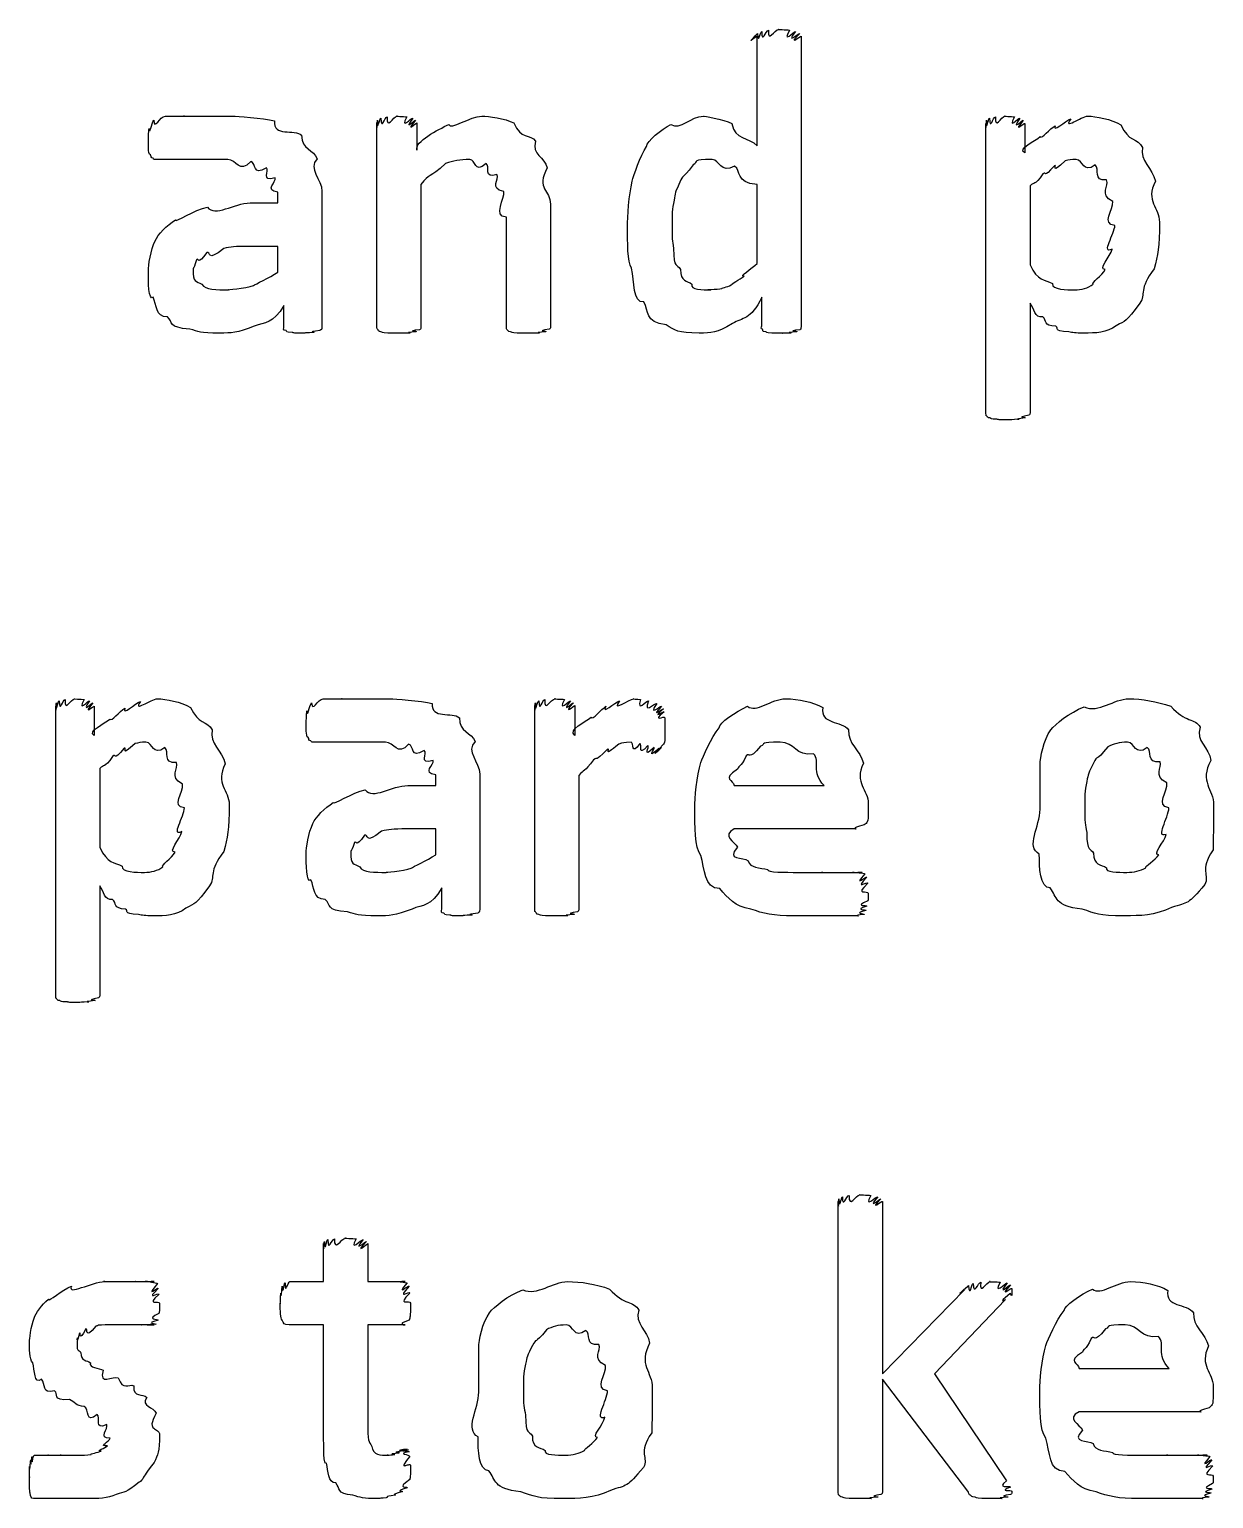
# Model space of a CAD drawing. Header units: millimetres. Extents: x 0 to 216, y 0 to 279.
# Drawn here: x 96.55 to 106.18, y 142.91 to 154.86 of the extents above; entities that cross this region are included whole.
import ezdxf

# ---------------------------------------------------------------- set-up
doc = ezdxf.new("R2010")
doc.units = ezdxf.units.MM
doc.layers.get('0').update_dxf_attribs({"linetype": 'CONTINUOUS'})

msp = doc.modelspace()

# ---------------------------------------------------------------- linework, layer by layer
at = {"color": 0}
for p, q in [((102.47, 153.909), (102.47, 154.802)), ((102.828, 154.802), (102.828, 152.443)), ((99.38, 152.443), (99.38, 154.097)), ((99.7052, 154.097), (99.7052, 153.876)), ((104.331, 151.743), (104.331, 154.091)), ((104.646, 154.091), (104.646, 153.854)), ((98.5753, 153.446), (98.5753, 153.534)), ((98.9334, 153.539), (98.9334, 152.443)), ((99.7384, 153.595), (99.7384, 152.443)), ((102.47, 152.955), (102.47, 153.595)), ((104.69, 153.584), (104.69, 152.944)), ((98.3492, 153.446), (98.5753, 153.446)), ((100.791, 153.435), (100.791, 152.443)), ((100.433, 152.443), (100.433, 153.33)), ((105.379, 153.264), (105.379, 153.264)), ((105.742, 153.291), (105.742, 153.291)), ((98.5753, 153.093), (98.3382, 153.093)), ((98.5753, 152.884), (98.5753, 153.093)), ((102.508, 152.448), (102.508, 152.68)), ((98.6247, 152.443), (98.6247, 152.613)), ((104.69, 152.63), (104.69, 151.743)), ((96.7687, 147.006), (96.7687, 149.354)), ((97.0827, 149.354), (97.0827, 149.117)), ((100.663, 147.706), (100.663, 149.36)), ((100.988, 149.36), (100.988, 149.117)), ((101.721, 149.178), (101.721, 149.178)), ((97.1268, 148.848), (97.1268, 148.208)), ((99.6322, 148.71), (99.8583, 148.71)), ((99.8583, 148.71), (99.8583, 148.798)), ((100.216, 148.803), (100.216, 147.706)), ((101.021, 148.792), (101.021, 147.706)), ((102.284, 148.71), (103.017, 148.71)), ((97.8158, 148.528), (97.8158, 148.528)), ((98.1798, 148.555), (98.1798, 148.555)), ((103.375, 148.561), (103.375, 148.5)), ((105.818, 148.528), (105.818, 148.528)), ((106.182, 148.55), (106.182, 148.55)), ((99.8583, 148.357), (99.6213, 148.357)), ((99.8583, 148.147), (99.8583, 148.357)), ((103.27, 148.357), (102.284, 148.357)), ((97.1268, 147.894), (97.1268, 147.006)), ((99.9077, 147.706), (99.9077, 147.877)), ((103.131, 142.969), (103.131, 145.328)), ((103.489, 145.328), (103.489, 143.928)), ((98.9471, 144.677), (98.9471, 144.986)), ((99.3055, 144.986), (99.3055, 144.677)), ((98.6716, 144.677), (98.9471, 144.677)), ((99.3055, 144.677), (99.6086, 144.677)), ((103.489, 143.928), (104.156, 144.611)), ((104.487, 144.529), (103.914, 143.928)), ((98.9471, 144.325), (98.6663, 144.325)), ((98.9471, 143.432), (98.9471, 144.325)), ((99.6086, 144.325), (99.3055, 144.325)), ((99.3055, 144.325), (99.3055, 143.553)), ((103.914, 143.928), (104.498, 143.057)), ((105.088, 143.972), (105.821, 143.972)), ((101.619, 143.812), (101.619, 143.812)), ((104.184, 142.974), (103.489, 143.884)), ((103.489, 143.884), (103.489, 142.969)), ((106.179, 143.823), (106.179, 143.763)), ((101.255, 143.79), (101.255, 143.79)), ((106.075, 143.619), (105.088, 143.619)), ((97.6133, 143.432), (97.6133, 143.432)), ((99.6527, 143.184), (99.6527, 143.184)), ((104.542, 142.974), (104.542, 142.974))]:
    msp.add_line(p, q, dxfattribs=at)
for points in [[(102.47, 154.802), (102.354, 154.71), (102.471, 154.816), (102.475, 154.824)], [(102.475, 154.824), (102.482, 154.725), (102.493, 154.836), (102.508, 154.841)], [(102.508, 154.841), (102.511, 154.732), (102.541, 154.848), (102.563, 154.851)], [(102.563, 154.851), (102.555, 154.739), (102.613, 154.857), (102.646, 154.857)], [(102.646, 154.857), (102.625, 154.857), (102.712, 154.854), (102.734, 154.851)], [(102.734, 154.851), (102.669, 154.732), (102.773, 154.843), (102.784, 154.841)], [(102.784, 154.841), (102.695, 154.725), (102.809, 154.831), (102.817, 154.824)], [(102.817, 154.824), (102.709, 154.71), (102.828, 154.809), (102.828, 154.802)], [(97.5279, 154.052), (97.5335, 153.989), (97.5473, 154.097), (97.5663, 154.118)], [(97.5663, 154.118), (97.5692, 154.033), (97.6161, 154.152), (97.6602, 154.152)], [(97.6602, 154.152), (97.6574, 154.152), (97.7554, 154.152), (97.8147, 154.152)], [(97.8147, 154.152), (97.7759, 154.152), (97.9357, 154.152), (98.002, 154.152)], [(98.002, 154.152), (98.0295, 154.152), (98.141, 154.152), (98.2116, 154.152)], [(98.2116, 154.152), (98.2306, 154.152), (98.4553, 154.138), (98.5478, 154.113)], [(98.5478, 154.113), (98.5326, 153.982), (98.7129, 154.048), (98.7683, 153.997)], [(99.38, 154.097), (99.38, 154.004), (99.3814, 154.11), (99.3856, 154.118)], [(99.3856, 154.118), (99.387, 154.019), (99.398, 154.131), (99.4131, 154.135)], [(99.4131, 154.135), (99.4159, 154.03), (99.4435, 154.146), (99.4625, 154.146)], [(99.4625, 154.146), (99.4572, 154.033), (99.5123, 154.152), (99.5454, 154.152)], [(99.5454, 154.152), (99.5193, 154.152), (99.6005, 154.149), (99.6227, 154.146)], [(99.6227, 154.146), (99.5634, 154.03), (99.6611, 154.142), (99.6721, 154.135)], [(99.6721, 154.135), (99.5853, 154.019), (99.6901, 154.125), (99.6943, 154.118)], [(99.6943, 154.118), (99.5962, 154.004), (99.7052, 154.103), (99.7052, 154.097)], [(99.7052, 153.876), (99.6844, 153.945), (99.8788, 154.041), (99.9642, 154.085)], [(99.9642, 154.085), (99.9755, 154.033), (100.142, 154.152), (100.234, 154.152)], [(100.234, 154.152), (100.287, 154.152), (100.423, 154.132), (100.493, 154.097)], [(100.493, 154.097), (100.549, 153.96), (100.626, 154.01), (100.67, 153.948)], [(101.571, 153.904), (101.574, 153.949), (101.692, 154.044), (101.769, 154.085)], [(101.769, 154.085), (101.847, 154.033), (101.935, 154.152), (102.034, 154.152)], [(102.034, 154.152), (102.03, 154.152), (102.195, 154.131), (102.266, 154.091)], [(102.266, 154.091), (102.288, 153.953), (102.403, 153.989), (102.47, 153.909)], [(104.331, 154.091), (104.331, 154.008), (104.333, 154.114), (104.337, 154.118)], [(104.337, 154.118), (104.338, 154.019), (104.348, 154.131), (104.359, 154.135)], [(104.359, 154.135), (104.364, 154.03), (104.389, 154.146), (104.408, 154.146)], [(104.408, 154.146), (104.404, 154.033), (104.455, 154.152), (104.486, 154.152)], [(104.486, 154.152), (104.466, 154.152), (104.544, 154.149), (104.563, 154.146)], [(104.563, 154.146), (104.503, 154.03), (104.596, 154.142), (104.607, 154.135)], [(104.607, 154.135), (104.53, 154.019), (104.63, 154.125), (104.635, 154.118)], [(104.635, 154.118), (104.541, 154.004), (104.646, 154.102), (104.646, 154.091)], [(104.894, 154.074), (104.867, 154.008), (104.979, 154.118), (105.02, 154.129)], [(105.02, 154.129), (104.951, 154.033), (105.11, 154.152), (105.158, 154.152)], [(105.158, 154.152), (105.224, 154.152), (105.354, 154.127), (105.428, 154.08)], [(105.428, 154.08), (105.489, 153.942), (105.561, 153.975), (105.605, 153.898)], [(97.5222, 153.953), (97.5222, 153.945), (97.5237, 154.03), (97.5279, 154.052)], [(98.7683, 153.997), (98.764, 153.878), (98.8688, 153.881), (98.8949, 153.804)], [(104.646, 153.854), (104.585, 153.887), (104.731, 153.949), (104.772, 153.986)], [(104.772, 153.986), (104.783, 153.96), (104.852, 154.052), (104.894, 154.074)], [(97.5222, 153.887), (97.5222, 153.878), (97.5222, 153.931), (97.5222, 153.953)], [(97.5388, 153.837), (97.5251, 153.839), (97.5251, 153.868), (97.5222, 153.887)], [(100.67, 153.948), (100.637, 153.839), (100.744, 153.817), (100.764, 153.732)], [(101.455, 153.622), (101.468, 153.673), (101.519, 153.826), (101.571, 153.904)], [(105.605, 153.898), (105.58, 153.788), (105.687, 153.729), (105.709, 153.622)], [(97.561, 153.81), (97.5402, 153.813), (97.5459, 153.826), (97.5388, 153.837)], [(97.5886, 153.799), (97.5554, 153.799), (97.5678, 153.802), (97.561, 153.81)], [(97.6602, 153.799), (97.5801, 153.799), (97.6023, 153.799), (97.5886, 153.799)], [(97.7815, 153.799), (97.6464, 153.799), (97.6933, 153.799), (97.6602, 153.799)], [(97.947, 153.799), (97.8599, 153.799), (97.8284, 153.799), (97.7815, 153.799)], [(98.1675, 153.799), (97.9883, 153.799), (98.013, 153.799), (97.947, 153.799)], [(98.3548, 153.782), (98.261, 153.68), (98.2405, 153.799), (98.1675, 153.799)], [(98.4814, 153.732), (98.3629, 153.658), (98.4056, 153.771), (98.3548, 153.782)], [(98.5531, 153.65), (98.4292, 153.614), (98.5146, 153.711), (98.4814, 153.732)], [(98.8949, 153.804), (98.8148, 153.724), (98.9334, 153.639), (98.9334, 153.539)], [(99.9367, 153.766), (99.8058, 153.64), (99.8072, 153.69), (99.7384, 153.595)], [(100.135, 153.799), (100.052, 153.799), (100.003, 153.788), (99.9367, 153.766)], [(100.268, 153.766), (100.169, 153.68), (100.186, 153.799), (100.135, 153.799)], [(100.356, 153.677), (100.243, 153.64), (100.303, 153.746), (100.268, 153.766)], [(100.764, 153.732), (100.673, 153.556), (100.791, 153.552), (100.791, 153.435)], [(101.951, 153.755), (101.849, 153.622), (101.877, 153.684), (101.852, 153.633)], [(102.106, 153.799), (101.935, 153.799), (101.995, 153.784), (101.951, 153.755)], [(102.288, 153.744), (102.173, 153.68), (102.168, 153.799), (102.106, 153.799)], [(102.47, 153.595), (102.29, 153.611), (102.345, 153.711), (102.288, 153.744)], [(104.888, 153.749), (104.79, 153.633), (104.827, 153.712), (104.794, 153.683)], [(104.976, 153.788), (104.849, 153.666), (104.917, 153.767), (104.888, 153.749)], [(105.064, 153.799), (105.026, 153.799), (105.005, 153.795), (104.976, 153.788)], [(105.219, 153.755), (105.117, 153.68), (105.126, 153.799), (105.064, 153.799)], [(105.312, 153.633), (105.198, 153.622), (105.259, 153.724), (105.219, 153.755)], [(98.5753, 153.534), (98.4596, 153.548), (98.5668, 153.617), (98.5531, 153.65)], [(100.411, 153.539), (100.291, 153.563), (100.38, 153.64), (100.356, 153.677)], [(101.417, 153.247), (101.417, 153.336), (101.429, 153.512), (101.455, 153.622)], [(101.852, 153.633), (101.799, 153.523), (101.808, 153.53), (101.797, 153.468)], [(104.794, 153.683), (104.724, 153.578), (104.725, 153.624), (104.69, 153.584)], [(105.362, 153.457), (105.246, 153.519), (105.337, 153.581), (105.312, 153.633)], [(105.709, 153.622), (105.624, 153.46), (105.742, 153.409), (105.742, 153.291)], [(100.433, 153.33), (100.317, 153.338), (100.425, 153.487), (100.411, 153.539)], [(97.7427, 153.308), (97.7388, 153.283), (97.8987, 153.391), (98.002, 153.413)], [(98.002, 153.413), (98.0627, 153.327), (98.2197, 153.446), (98.3492, 153.446)], [(101.797, 153.468), (101.776, 153.398), (101.781, 153.343), (101.781, 153.281)], [(105.379, 153.264), (105.264, 153.272), (105.373, 153.393), (105.362, 153.457)], [(97.5776, 153.137), (97.5995, 153.192), (97.6725, 153.264), (97.7427, 153.308)], [(101.45, 152.917), (101.417, 152.964), (101.417, 153.133), (101.417, 153.247)], [(101.781, 153.281), (101.776, 153.148), (101.783, 153.143), (101.792, 153.077)], [(105.356, 153.071), (105.264, 153.023), (105.379, 153.198), (105.379, 153.264)], [(105.742, 153.291), (105.742, 153.085), (105.727, 153.024), (105.698, 152.911)], [(97.5222, 152.895), (97.5222, 152.935), (97.5402, 153.067), (97.5776, 153.137)], [(97.9964, 153.043), (97.9191, 152.928), (97.9318, 153.008), (97.9138, 152.983)], [(98.1343, 153.077), (97.9921, 152.957), (98.0324, 153.057), (97.9964, 153.043)], [(98.3382, 153.093), (98.2239, 153.093), (98.1922, 153.088), (98.1343, 153.077)], [(101.792, 153.077), (101.794, 152.902), (101.82, 152.957), (101.847, 152.906)], [(105.301, 152.906), (105.238, 152.902), (105.345, 153.012), (105.356, 153.071)], [(97.561, 152.68), (97.5222, 152.644), (97.5222, 152.813), (97.5222, 152.895)], [(97.9138, 152.983), (97.8821, 152.879), (97.8863, 152.935), (97.8863, 152.906)], [(97.8863, 152.906), (97.8821, 152.798), (97.9096, 152.813), (97.9579, 152.785)], [(98.3767, 152.774), (98.389, 152.787), (98.5051, 152.835), (98.5753, 152.884)], [(101.549, 152.641), (101.461, 152.633), (101.472, 152.809), (101.45, 152.917)], [(101.847, 152.906), (101.847, 152.803), (101.903, 152.818), (101.94, 152.785)], [(102.365, 152.851), (102.316, 152.842), (102.432, 152.914), (102.47, 152.955)], [(104.69, 152.944), (104.75, 152.809), (104.812, 152.826), (104.871, 152.79)], [(105.202, 152.785), (105.187, 152.798), (105.275, 152.853), (105.301, 152.906)], [(105.698, 152.911), (105.569, 152.743), (105.634, 152.707), (105.583, 152.63)], [(97.9579, 152.785), (97.9812, 152.74), (98.0803, 152.74), (98.1728, 152.74)], [(98.1728, 152.74), (98.1467, 152.74), (98.3135, 152.751), (98.3767, 152.774)], [(101.94, 152.785), (101.924, 152.74), (102.031, 152.74), (102.095, 152.74)], [(102.183, 152.751), (102.191, 152.754), (102.241, 152.769), (102.271, 152.785)], [(102.271, 152.785), (102.251, 152.787), (102.332, 152.824), (102.365, 152.851)], [(104.871, 152.79), (104.867, 152.74), (104.99, 152.74), (105.053, 152.74)], [(105.053, 152.74), (105.106, 152.74), (105.161, 152.754), (105.202, 152.785)], [(97.6768, 152.52), (97.5776, 152.52), (97.59, 152.616), (97.561, 152.68)], [(102.095, 152.74), (102.015, 152.74), (102.152, 152.743), (102.183, 152.751)], [(102.508, 152.68), (102.42, 152.49), (102.351, 152.516), (102.271, 152.465)], [(98.6247, 152.613), (98.5365, 152.461), (98.4705, 152.479), (98.3823, 152.443)], [(101.731, 152.454), (101.552, 152.479), (101.596, 152.564), (101.549, 152.641)], [(104.794, 152.52), (104.724, 152.509), (104.725, 152.589), (104.69, 152.63)], [(105.583, 152.63), (105.467, 152.472), (105.467, 152.492), (105.39, 152.448)], [(97.8588, 152.421), (97.6768, 152.432), (97.7276, 152.476), (97.6768, 152.52)], [(98.1012, 152.388), (97.9371, 152.388), (97.9318, 152.399), (97.8588, 152.421)], [(98.3823, 152.443), (98.2416, 152.388), (98.2003, 152.388), (98.1012, 152.388)], [(98.6413, 152.41), (98.6095, 152.41), (98.6247, 152.428), (98.6247, 152.443)], [(98.691, 152.393), (98.6317, 152.394), (98.6525, 152.401), (98.6413, 152.41)], [(98.9171, 152.41), (98.7929, 152.394), (98.8893, 152.396), (98.8674, 152.393)], [(98.9334, 152.443), (98.9334, 152.41), (98.9281, 152.417), (98.9171, 152.41)], [(99.3856, 152.421), (99.38, 152.417), (99.38, 152.435), (99.38, 152.443)], [(99.4131, 152.399), (99.3909, 152.401), (99.3923, 152.412), (99.3856, 152.421)], [(99.7271, 152.415), (99.6075, 152.401), (99.7133, 152.406), (99.6996, 152.399)], [(99.7384, 152.443), (99.7356, 152.412), (99.7342, 152.422), (99.7271, 152.415)], [(100.438, 152.415), (100.434, 152.412), (100.433, 152.432), (100.433, 152.443)], [(100.466, 152.399), (100.445, 152.401), (100.445, 152.411), (100.438, 152.415)], [(100.78, 152.421), (100.662, 152.401), (100.766, 152.406), (100.753, 152.399)], [(100.791, 152.443), (100.791, 152.417), (100.787, 152.428), (100.78, 152.421)], [(102.001, 152.388), (101.82, 152.388), (101.808, 152.41), (101.731, 152.454)], [(102.271, 152.465), (102.14, 152.388), (102.1, 152.388), (102.001, 152.388)], [(102.514, 152.421), (102.497, 152.417), (102.508, 152.437), (102.508, 152.448)], [(102.541, 152.399), (102.508, 152.401), (102.52, 152.412), (102.514, 152.421)], [(102.817, 152.415), (102.698, 152.401), (102.806, 152.406), (102.795, 152.399)], [(102.828, 152.443), (102.828, 152.412), (102.824, 152.422), (102.817, 152.415)], [(104.899, 152.443), (104.794, 152.446), (104.83, 152.49), (104.794, 152.52)], [(105.004, 152.399), (104.863, 152.406), (104.935, 152.423), (104.899, 152.443)], [(105.39, 152.448), (105.312, 152.388), (105.224, 152.388), (105.125, 152.388)], [(98.7792, 152.388), (98.6758, 152.388), (98.7129, 152.389), (98.691, 152.393)], [(98.8674, 152.393), (98.7531, 152.388), (98.8191, 152.388), (98.7792, 152.388)], [(99.4682, 152.388), (99.4159, 152.39), (99.4269, 152.394), (99.4131, 152.399)], [(99.5564, 152.388), (99.4639, 152.388), (99.4929, 152.388), (99.4682, 152.388)], [(99.6446, 152.388), (99.5345, 152.388), (99.5923, 152.388), (99.5564, 152.388)], [(99.6996, 152.399), (99.5811, 152.39), (99.6693, 152.39), (99.6446, 152.388)], [(100.521, 152.388), (100.471, 152.39), (100.48, 152.394), (100.466, 152.399)], [(100.615, 152.388), (100.518, 152.388), (100.546, 152.388), (100.521, 152.388)], [(100.697, 152.388), (100.589, 152.388), (100.648, 152.388), (100.615, 152.388)], [(100.753, 152.399), (100.637, 152.39), (100.722, 152.39), (100.697, 152.388)], [(102.591, 152.388), (102.533, 152.39), (102.555, 152.394), (102.541, 152.399)], [(102.674, 152.388), (102.574, 152.388), (102.613, 152.388), (102.591, 152.388)], [(102.745, 152.388), (102.632, 152.388), (102.698, 152.388), (102.674, 152.388)], [(102.795, 152.399), (102.676, 152.39), (102.767, 152.39), (102.745, 152.388)], [(105.125, 152.388), (105.051, 152.388), (105.04, 152.39), (105.004, 152.399)], [(104.337, 151.715), (104.331, 151.712), (104.331, 151.731), (104.331, 151.743)], [(104.364, 151.699), (104.342, 151.697), (104.344, 151.708), (104.337, 151.715)], [(104.419, 151.687), (104.367, 151.686), (104.378, 151.692), (104.364, 151.699)], [(104.651, 151.699), (104.533, 151.686), (104.621, 151.687), (104.596, 151.687)], [(104.679, 151.721), (104.559, 151.697), (104.665, 151.703), (104.651, 151.699)], [(104.69, 151.743), (104.687, 151.715), (104.685, 151.729), (104.679, 151.721)], [(104.508, 151.682), (104.415, 151.682), (104.444, 151.685), (104.419, 151.687)], [(104.596, 151.687), (104.486, 151.682), (104.544, 151.682), (104.508, 151.682)], [(96.7687, 149.354), (96.7687, 149.272), (96.7701, 149.378), (96.774, 149.382)], [(96.774, 149.382), (96.7754, 149.283), (96.7853, 149.394), (96.7962, 149.399)], [(96.7962, 149.399), (96.8015, 149.294), (96.8266, 149.41), (96.8456, 149.41)], [(96.8456, 149.41), (96.8417, 149.297), (96.8925, 149.415), (96.9229, 149.415)], [(96.9229, 149.415), (96.9038, 149.415), (96.9807, 149.412), (97.0001, 149.41)], [(97.0001, 149.41), (96.9409, 149.294), (97.0333, 149.406), (97.0442, 149.399)], [(97.0442, 149.399), (96.967, 149.283), (97.0675, 149.389), (97.0717, 149.382)], [(97.0717, 149.382), (96.9779, 149.268), (97.0827, 149.365), (97.0827, 149.354)], [(97.2097, 149.25), (97.2206, 149.224), (97.2894, 149.316), (97.3307, 149.338)], [(97.3307, 149.338), (97.3046, 149.272), (97.4164, 149.382), (97.4577, 149.393)], [(97.4577, 149.393), (97.3889, 149.297), (97.5473, 149.415), (97.5953, 149.415)], [(97.5953, 149.415), (97.6616, 149.415), (97.7911, 149.39), (97.8655, 149.344)], [(97.8655, 149.344), (97.9262, 149.206), (97.9978, 149.239), (98.0419, 149.162)], [(98.8053, 149.217), (98.8053, 149.208), (98.8067, 149.294), (98.8109, 149.316)], [(98.8109, 149.316), (98.8162, 149.253), (98.83, 149.36), (98.8494, 149.382)], [(98.8494, 149.382), (98.8522, 149.297), (98.8991, 149.415), (98.9432, 149.415)], [(98.9432, 149.415), (98.9404, 149.415), (99.0381, 149.415), (99.0974, 149.415)], [(99.0974, 149.415), (99.0589, 149.415), (99.2188, 149.415), (99.2851, 149.415)], [(99.2851, 149.415), (99.3126, 149.415), (99.4241, 149.415), (99.4943, 149.415)], [(99.4943, 149.415), (99.5137, 149.415), (99.7384, 149.401), (99.8305, 149.377)], [(99.8305, 149.377), (99.8153, 149.246), (99.9959, 149.312), (100.051, 149.261)], [(100.663, 149.36), (100.663, 149.268), (100.664, 149.374), (100.668, 149.382)], [(100.668, 149.382), (100.67, 149.283), (100.681, 149.394), (100.696, 149.399)], [(100.696, 149.399), (100.699, 149.294), (100.726, 149.41), (100.746, 149.41)], [(100.746, 149.41), (100.74, 149.297), (100.795, 149.415), (100.828, 149.415)], [(100.828, 149.415), (100.802, 149.415), (100.884, 149.412), (100.905, 149.41)], [(100.905, 149.41), (100.846, 149.294), (100.944, 149.406), (100.955, 149.399)], [(100.955, 149.399), (100.868, 149.283), (100.973, 149.389), (100.977, 149.382)], [(100.977, 149.382), (100.879, 149.268), (100.988, 149.367), (100.988, 149.36)], [(101.121, 149.266), (101.129, 149.235), (101.205, 149.333), (101.242, 149.354)], [(101.242, 149.354), (101.203, 149.279), (101.315, 149.39), (101.352, 149.399)], [(101.352, 149.399), (101.28, 149.297), (101.431, 149.415), (101.468, 149.415)], [(101.468, 149.415), (101.448, 149.415), (101.501, 149.412), (101.523, 149.41)], [(101.523, 149.41), (101.492, 149.294), (101.567, 149.406), (101.589, 149.399)], [(101.589, 149.399), (101.541, 149.279), (101.636, 149.383), (101.655, 149.377)], [(101.655, 149.377), (101.578, 149.263), (101.685, 149.362), (101.694, 149.354)], [(101.694, 149.354), (101.592, 149.25), (101.706, 149.339), (101.71, 149.333)], [(101.71, 149.333), (101.6, 149.239), (101.716, 149.321), (101.716, 149.31)], [(101.716, 149.31), (101.603, 149.217), (101.721, 149.283), (101.721, 149.261)], [(102.162, 149.178), (102.158, 149.217), (102.301, 149.313), (102.394, 149.354)], [(102.394, 149.354), (102.46, 149.297), (102.588, 149.415), (102.702, 149.415)], [(102.702, 149.415), (102.809, 149.415), (102.92, 149.39), (103.005, 149.344)], [(103.005, 149.344), (102.978, 149.206), (103.16, 149.239), (103.215, 149.162)], [(104.859, 149.162), (104.892, 149.208), (105.011, 149.305), (105.129, 149.349)], [(105.129, 149.349), (105.248, 149.297), (105.372, 149.415), (105.493, 149.415)], [(105.493, 149.415), (105.6, 149.415), (105.72, 149.394), (105.835, 149.354)], [(105.835, 149.354), (105.95, 149.219), (106.031, 149.261), (106.072, 149.184)], [(97.0827, 149.117), (97.022, 149.151), (97.1684, 149.213), (97.2097, 149.25)], [(98.8053, 149.151), (98.8053, 149.142), (98.8053, 149.195), (98.8053, 149.217)], [(100.051, 149.261), (100.047, 149.142), (100.152, 149.145), (100.178, 149.068)], [(100.988, 149.117), (100.928, 149.162), (101.079, 149.229), (101.121, 149.266)], [(101.721, 149.261), (101.721, 149.175), (101.721, 149.214), (101.721, 149.178)], [(106.072, 149.184), (106.034, 149.069), (106.145, 149.02), (106.16, 148.913)], [(97.5018, 149.062), (97.463, 149.062), (97.4425, 149.058), (97.4136, 149.051)], [(97.6559, 149.018), (97.554, 148.944), (97.5639, 149.062), (97.5018, 149.062)], [(98.0419, 149.162), (98.0172, 149.051), (98.1244, 148.992), (98.1467, 148.886)], [(98.8219, 149.101), (98.8081, 149.102), (98.8081, 149.131), (98.8053, 149.151)], [(98.8441, 149.073), (98.8233, 149.076), (98.8289, 149.09), (98.8219, 149.101)], [(98.8716, 149.062), (98.8385, 149.062), (98.8508, 149.065), (98.8441, 149.073)], [(98.9432, 149.062), (98.8632, 149.062), (98.8854, 149.062), (98.8716, 149.062)], [(99.0646, 149.062), (98.9295, 149.062), (98.9764, 149.062), (98.9432, 149.062)], [(99.2297, 149.062), (99.1429, 149.062), (99.1112, 149.062), (99.0646, 149.062)], [(99.4502, 149.062), (99.271, 149.062), (99.296, 149.062), (99.2297, 149.062)], [(99.6378, 149.046), (99.544, 148.944), (99.5232, 149.062), (99.4502, 149.062)], [(100.178, 149.068), (100.098, 148.988), (100.216, 148.903), (100.216, 148.803)], [(101.446, 149.062), (101.387, 149.062), (101.38, 149.057), (101.346, 149.046)], [(101.517, 149.051), (101.446, 148.944), (101.471, 149.062), (101.446, 149.062)], [(101.721, 149.096), (101.721, 149.062), (101.717, 149.057), (101.71, 149.046)], [(101.721, 149.178), (101.721, 149.106), (101.721, 149.117), (101.721, 149.096)], [(102.013, 148.897), (102.033, 148.944), (102.099, 149.101), (102.162, 149.178)], [(102.658, 149.062), (102.485, 149.062), (102.545, 149.051), (102.499, 149.029)], [(102.929, 148.969), (102.783, 148.944), (102.78, 149.062), (102.658, 149.062)], [(103.215, 149.162), (103.205, 149.051), (103.31, 148.994), (103.336, 148.892)], [(104.771, 148.88), (104.771, 148.933), (104.8, 149.085), (104.859, 149.162)], [(105.482, 149.062), (105.417, 149.062), (105.366, 149.049), (105.322, 149.024)], [(105.642, 149.018), (105.543, 148.944), (105.544, 149.062), (105.482, 149.062)], [(97.2316, 148.947), (97.1614, 148.842), (97.1628, 148.887), (97.1268, 148.848)], [(97.3254, 149.013), (97.2273, 148.897), (97.2647, 148.976), (97.2316, 148.947)], [(97.4136, 149.051), (97.2866, 148.93), (97.3543, 149.031), (97.3254, 149.013)], [(97.7498, 148.897), (97.6355, 148.886), (97.6962, 148.988), (97.6559, 149.018)], [(99.7645, 148.996), (99.646, 148.922), (99.6887, 149.035), (99.6378, 149.046)], [(99.8361, 148.913), (99.7119, 148.878), (99.7977, 148.974), (99.7645, 148.996)], [(101.253, 149.002), (101.14, 148.886), (101.182, 148.955), (101.142, 148.919)], [(101.346, 149.046), (101.206, 148.926), (101.286, 149.024), (101.253, 149.002)], [(101.583, 149.035), (101.492, 148.933), (101.542, 149.047), (101.517, 149.051)], [(101.633, 149.018), (101.53, 148.922), (101.601, 149.031), (101.583, 149.035)], [(101.672, 149.013), (101.559, 148.911), (101.647, 149.014), (101.633, 149.018)], [(101.694, 149.018), (101.581, 148.911), (101.683, 149.013), (101.672, 149.013)], [(101.71, 149.046), (101.592, 148.922), (101.701, 149.025), (101.694, 149.018)], [(102.383, 148.952), (102.33, 148.842), (102.329, 148.886), (102.311, 148.842)], [(102.499, 149.029), (102.394, 148.904), (102.416, 148.985), (102.383, 148.952)], [(103.017, 148.71), (102.904, 148.82), (102.99, 148.905), (102.929, 148.969)], [(105.322, 149.024), (105.215, 148.893), (105.246, 148.96), (105.217, 148.913)], [(105.747, 148.903), (105.631, 148.889), (105.686, 148.992), (105.642, 149.018)], [(97.7995, 148.721), (97.6835, 148.783), (97.7745, 148.845), (97.7498, 148.897)], [(98.1467, 148.886), (98.0613, 148.723), (98.1798, 148.673), (98.1798, 148.555)], [(99.8583, 148.798), (99.7423, 148.812), (99.8499, 148.88), (99.8361, 148.913)], [(101.142, 148.919), (101.063, 148.816), (101.065, 148.843), (101.021, 148.792)], [(101.964, 148.528), (101.964, 148.606), (101.98, 148.787), (102.013, 148.897)], [(102.311, 148.842), (102.176, 148.757), (102.284, 148.757), (102.284, 148.71)], [(103.336, 148.892), (103.256, 148.728), (103.375, 148.678), (103.375, 148.561)], [(104.771, 148.517), (104.771, 148.595), (104.771, 148.77), (104.771, 148.88)], [(105.217, 148.913), (105.157, 148.798), (105.165, 148.809), (105.151, 148.743)], [(105.802, 148.732), (105.682, 148.79), (105.771, 148.854), (105.747, 148.903)], [(106.16, 148.913), (106.063, 148.739), (106.182, 148.685), (106.182, 148.55)], [(97.8158, 148.528), (97.7015, 148.536), (97.8105, 148.657), (97.7995, 148.721)], [(99.2851, 148.676), (99.3454, 148.591), (99.5027, 148.71), (99.6322, 148.71)], [(105.151, 148.743), (105.131, 148.668), (105.135, 148.612), (105.135, 148.539)], [(105.818, 148.528), (105.704, 148.544), (105.813, 148.668), (105.802, 148.732)], [(99.0258, 148.572), (99.0216, 148.547), (99.1817, 148.655), (99.2851, 148.676)], [(97.7939, 148.335), (97.7015, 148.287), (97.8158, 148.462), (97.8158, 148.528)], [(98.1798, 148.555), (98.1798, 148.349), (98.1646, 148.288), (98.1357, 148.175)], [(98.8603, 148.401), (98.8826, 148.456), (98.9556, 148.528), (99.0258, 148.572)], [(102.013, 148.142), (101.964, 148.205), (101.964, 148.38), (101.964, 148.528)], [(103.375, 148.5), (103.375, 148.401), (103.364, 148.412), (103.342, 148.39)], [(104.765, 148.153), (104.652, 148.209), (104.771, 148.38), (104.771, 148.517)], [(105.135, 148.539), (105.131, 148.404), (105.14, 148.395), (105.151, 148.329)], [(105.796, 148.313), (105.704, 148.276), (105.818, 148.451), (105.818, 148.528)], [(106.182, 148.55), (106.182, 148.353), (106.179, 148.296), (106.177, 148.186)], [(98.8053, 148.159), (98.8053, 148.198), (98.8233, 148.331), (98.8603, 148.401)], [(99.6213, 148.357), (99.5066, 148.357), (99.4752, 148.351), (99.4174, 148.34)], [(102.284, 148.357), (102.176, 148.302), (102.292, 148.252), (102.311, 148.208)], [(103.342, 148.39), (103.212, 148.357), (103.295, 148.357), (103.27, 148.357)], [(97.7388, 148.169), (97.6753, 148.165), (97.7829, 148.276), (97.7939, 148.335)], [(99.1969, 148.247), (99.1651, 148.143), (99.169, 148.198), (99.169, 148.169)], [(99.2794, 148.307), (99.2022, 148.191), (99.2145, 148.271), (99.1969, 148.247)], [(99.4174, 148.34), (99.2752, 148.22), (99.3151, 148.321), (99.2794, 148.307)], [(105.151, 148.329), (105.152, 148.159), (105.18, 148.209), (105.206, 148.159)], [(105.736, 148.147), (105.678, 148.147), (105.785, 148.249), (105.796, 148.313)], [(97.1268, 148.208), (97.1875, 148.073), (97.2495, 148.089), (97.3088, 148.054)], [(97.6394, 148.048), (97.6242, 148.062), (97.7124, 148.117), (97.7388, 148.169)], [(98.1357, 148.175), (98.0062, 148.007), (98.0708, 147.971), (98.02, 147.894)], [(98.8441, 147.943), (98.8053, 147.908), (98.8053, 148.077), (98.8053, 148.159)], [(99.169, 148.169), (99.1651, 148.062), (99.1926, 148.077), (99.241, 148.048)], [(99.6597, 148.037), (99.6721, 148.051), (99.7878, 148.099), (99.8583, 148.147)], [(102.168, 147.872), (102.033, 147.872), (102.049, 148.034), (102.013, 148.142)], [(102.311, 148.208), (102.213, 148.099), (102.358, 148.131), (102.399, 148.098)], [(104.854, 147.877), (104.767, 147.879), (104.765, 148.045), (104.765, 148.153)], [(105.206, 148.159), (105.204, 148.059), (105.267, 148.071), (105.311, 148.042)], [(105.631, 148.042), (105.622, 148.055), (105.709, 148.103), (105.736, 148.147)], [(106.177, 148.186), (106.061, 148.018), (106.154, 147.985), (106.11, 147.905)], [(97.3088, 148.054), (97.3046, 148.004), (97.4273, 148.004), (97.4908, 148.004)], [(97.4908, 148.004), (97.5431, 148.004), (97.5981, 148.018), (97.6394, 148.048)], [(99.241, 148.048), (99.2643, 148.004), (99.3634, 148.004), (99.4558, 148.004)], [(99.4558, 148.004), (99.4297, 148.004), (99.5962, 148.015), (99.6597, 148.037)], [(102.399, 148.098), (102.412, 148.037), (102.493, 148.044), (102.559, 148.026)], [(102.559, 148.026), (102.544, 148.004), (102.705, 148.004), (102.802, 148.004)], [(102.802, 148.004), (102.835, 148.004), (102.946, 148.004), (103.005, 148.004)], [(103.005, 148.004), (102.952, 148.004), (103.113, 148.004), (103.154, 148.004)], [(103.154, 148.004), (103.154, 148.004), (103.233, 148.004), (103.259, 148.004)], [(103.259, 148.004), (103.21, 148.004), (103.31, 148.004), (103.325, 148.004)], [(103.325, 148.004), (103.234, 148.004), (103.343, 148), (103.347, 147.993)], [(103.347, 147.993), (103.245, 147.875), (103.36, 147.979), (103.364, 147.966)], [(105.311, 148.042), (105.292, 148.004), (105.41, 148.004), (105.476, 148.004)], [(105.476, 148.004), (105.534, 148.004), (105.587, 148.016), (105.631, 148.042)], [(97.2316, 147.784), (97.1614, 147.773), (97.1628, 147.852), (97.1268, 147.894)], [(98.02, 147.894), (97.904, 147.735), (97.904, 147.756), (97.827, 147.712)], [(98.9598, 147.784), (98.8603, 147.784), (98.873, 147.88), (98.8441, 147.943)], [(99.9077, 147.877), (99.8195, 147.724), (99.7536, 147.742), (99.6654, 147.706)], [(102.421, 147.706), (102.286, 147.724), (102.237, 147.797), (102.168, 147.872)], [(103.364, 147.966), (103.254, 147.85), (103.37, 147.938), (103.37, 147.916)], [(103.37, 147.916), (103.256, 147.806), (103.375, 147.866), (103.375, 147.833)], [(105.113, 147.706), (104.884, 147.729), (104.912, 147.803), (104.854, 147.877)], [(106.11, 147.905), (105.973, 147.739), (105.975, 147.762), (105.84, 147.718)], [(97.3363, 147.706), (97.2316, 147.709), (97.2675, 147.753), (97.2316, 147.784)], [(99.1415, 147.684), (98.9598, 147.695), (99.0106, 147.739), (98.9598, 147.784)], [(103.37, 147.773), (103.254, 147.718), (103.367, 147.742), (103.364, 147.729)], [(103.375, 147.833), (103.375, 147.75), (103.372, 147.791), (103.37, 147.773)], [(97.4411, 147.662), (97.3007, 147.669), (97.3723, 147.687), (97.3363, 147.706)], [(97.5625, 147.651), (97.488, 147.651), (97.4771, 147.654), (97.4411, 147.662)], [(97.827, 147.712), (97.7498, 147.651), (97.6616, 147.651), (97.5625, 147.651)], [(99.3842, 147.651), (99.2202, 147.651), (99.2145, 147.662), (99.1415, 147.684)], [(99.6654, 147.706), (99.5246, 147.651), (99.4833, 147.651), (99.3842, 147.651)], [(99.9243, 147.673), (99.8926, 147.673), (99.9077, 147.691), (99.9077, 147.706)], [(99.974, 147.657), (99.9148, 147.658), (99.9352, 147.665), (99.9243, 147.673)], [(100.062, 147.651), (99.9589, 147.651), (99.9959, 147.653), (99.974, 147.657)], [(100.15, 147.657), (100.036, 147.651), (100.102, 147.651), (100.062, 147.651)], [(100.2, 147.673), (100.076, 147.658), (100.172, 147.66), (100.15, 147.657)], [(100.216, 147.706), (100.216, 147.673), (100.211, 147.68), (100.2, 147.673)], [(100.668, 147.684), (100.663, 147.68), (100.663, 147.698), (100.663, 147.706)], [(100.696, 147.662), (100.674, 147.665), (100.675, 147.676), (100.668, 147.684)], [(100.751, 147.651), (100.699, 147.654), (100.71, 147.658), (100.696, 147.662)], [(100.839, 147.651), (100.747, 147.651), (100.776, 147.651), (100.751, 147.651)], [(100.928, 147.651), (100.817, 147.651), (100.875, 147.651), (100.839, 147.651)], [(100.983, 147.662), (100.864, 147.654), (100.952, 147.654), (100.928, 147.651)], [(101.01, 147.684), (100.89, 147.665), (100.996, 147.669), (100.983, 147.662)], [(101.021, 147.706), (101.019, 147.68), (101.017, 147.691), (101.01, 147.684)], [(102.769, 147.651), (102.603, 147.651), (102.52, 147.669), (102.421, 147.706)], [(102.984, 147.651), (102.813, 147.651), (102.846, 147.651), (102.769, 147.651)], [(103.16, 147.651), (103.062, 147.651), (103.05, 147.651), (102.984, 147.651)], [(103.287, 147.651), (103.166, 147.651), (103.211, 147.651), (103.16, 147.651)], [(103.342, 147.662), (103.232, 147.651), (103.32, 147.651), (103.287, 147.651)], [(103.358, 147.695), (103.243, 147.669), (103.349, 147.673), (103.342, 147.662)], [(103.364, 147.729), (103.25, 147.691), (103.361, 147.706), (103.358, 147.695)], [(105.46, 147.651), (105.234, 147.651), (105.23, 147.669), (105.113, 147.706)], [(105.84, 147.718), (105.704, 147.651), (105.581, 147.651), (105.46, 147.651)], [(96.774, 146.979), (96.7687, 146.976), (96.7687, 146.995), (96.7687, 147.006)], [(96.8015, 146.962), (96.7796, 146.961), (96.7811, 146.972), (96.774, 146.979)], [(96.8569, 146.951), (96.8043, 146.95), (96.8156, 146.955), (96.8015, 146.962)], [(96.9451, 146.946), (96.8527, 146.946), (96.8816, 146.949), (96.8569, 146.951)], [(97.0333, 146.951), (96.9229, 146.946), (96.9807, 146.946), (96.9451, 146.946)], [(97.0883, 146.962), (96.9698, 146.95), (97.058, 146.951), (97.0333, 146.951)], [(97.1158, 146.984), (96.9959, 146.961), (97.1021, 146.967), (97.0883, 146.962)], [(97.1268, 147.006), (97.1243, 146.979), (97.1229, 146.993), (97.1158, 146.984)], [(103.136, 145.35), (103.142, 145.251), (103.153, 145.362), (103.164, 145.367)], [(103.164, 145.367), (103.167, 145.262), (103.197, 145.378), (103.219, 145.378)], [(103.219, 145.378), (103.215, 145.264), (103.274, 145.383), (103.307, 145.383)], [(103.307, 145.383), (103.285, 145.383), (103.373, 145.38), (103.396, 145.378)], [(103.396, 145.378), (103.332, 145.262), (103.44, 145.373), (103.451, 145.367)], [(103.451, 145.367), (103.358, 145.251), (103.474, 145.357), (103.478, 145.35)], [(103.131, 145.328), (103.131, 145.235), (103.132, 145.342), (103.136, 145.35)], [(103.478, 145.35), (103.37, 145.24), (103.489, 145.339), (103.489, 145.328)], [(98.9471, 144.986), (98.9471, 144.887), (98.9485, 144.994), (98.9528, 145.003)], [(98.9528, 145.003), (98.9584, 144.901), (98.9693, 145.015), (98.9803, 145.019)], [(98.9803, 145.019), (98.9831, 144.909), (99.0134, 145.025), (99.0353, 145.025)], [(99.0353, 145.025), (99.0314, 144.912), (99.0907, 145.03), (99.1235, 145.03)], [(99.1235, 145.03), (99.1016, 145.03), (99.1898, 145.028), (99.2117, 145.025)], [(99.2117, 145.025), (99.1485, 144.909), (99.2558, 145.022), (99.2671, 145.019)], [(99.2671, 145.019), (99.1747, 144.901), (99.2904, 145.01), (99.2946, 145.003)], [(99.2946, 145.003), (99.1856, 144.887), (99.3055, 144.989), (99.3055, 144.986)], [(96.8968, 144.639), (96.8597, 144.559), (97.0636, 144.677), (97.167, 144.677)], [(97.167, 144.677), (97.1243, 144.677), (97.2552, 144.677), (97.2993, 144.677)], [(97.2993, 144.677), (97.3296, 144.677), (97.3832, 144.677), (97.4203, 144.677)], [(97.4203, 144.677), (97.4037, 144.677), (97.488, 144.677), (97.5141, 144.677)], [(97.5141, 144.677), (97.4549, 144.677), (97.5582, 144.677), (97.5692, 144.677)], [(97.5692, 144.677), (97.481, 144.677), (97.5928, 144.672), (97.5967, 144.661)], [(97.5967, 144.661), (97.488, 144.537), (97.6023, 144.636), (97.6023, 144.622)], [(98.6109, 144.639), (98.6123, 144.548), (98.6247, 144.662), (98.6331, 144.666)], [(98.6331, 144.666), (98.6303, 144.559), (98.6564, 144.677), (98.6716, 144.677)], [(99.6086, 144.677), (99.5123, 144.677), (99.6213, 144.673), (99.6252, 144.666)], [(99.6252, 144.666), (99.5232, 144.548), (99.6378, 144.653), (99.6417, 144.639)], [(100.566, 144.611), (100.685, 144.559), (100.809, 144.677), (100.93, 144.677)], [(100.93, 144.677), (101.038, 144.677), (101.158, 144.657), (101.272, 144.617)], [(104.156, 144.611), (104.06, 144.53), (104.178, 144.636), (104.189, 144.645)], [(104.189, 144.645), (104.2, 144.545), (104.213, 144.657), (104.228, 144.661)], [(104.228, 144.661), (104.233, 144.556), (104.267, 144.672), (104.289, 144.672)], [(104.289, 144.672), (104.278, 144.559), (104.335, 144.677), (104.366, 144.677)], [(104.366, 144.677), (104.34, 144.677), (104.426, 144.675), (104.448, 144.672)], [(104.448, 144.672), (104.384, 144.556), (104.489, 144.669), (104.503, 144.666)], [(104.503, 144.666), (104.413, 144.548), (104.527, 144.657), (104.531, 144.65)], [(104.531, 144.65), (104.424, 144.534), (104.542, 144.633), (104.542, 144.622)], [(105.198, 144.617), (105.264, 144.559), (105.392, 144.677), (105.507, 144.677)], [(105.507, 144.677), (105.613, 144.677), (105.724, 144.653), (105.81, 144.606)], [(96.5937, 144.38), (96.6061, 144.42), (96.6569, 144.49), (96.7094, 144.534)], [(96.7094, 144.534), (96.7094, 144.508), (96.8223, 144.613), (96.8968, 144.639)], [(97.6023, 144.622), (97.4919, 144.512), (97.608, 144.595), (97.608, 144.573)], [(97.608, 144.573), (97.4947, 144.471), (97.6133, 144.53), (97.6133, 144.501)], [(98.5943, 144.501), (98.5943, 144.475), (98.5957, 144.562), (98.6, 144.584)], [(98.6, 144.584), (98.6014, 144.519), (98.607, 144.624), (98.6109, 144.639)], [(99.6417, 144.639), (99.5317, 144.519), (99.6474, 144.606), (99.6474, 144.584)], [(99.6474, 144.584), (99.5345, 144.475), (99.6527, 144.534), (99.6527, 144.501)], [(100.296, 144.424), (100.329, 144.471), (100.448, 144.567), (100.566, 144.611)], [(101.272, 144.617), (101.388, 144.482), (101.468, 144.523), (101.509, 144.446)], [(104.526, 144.578), (104.406, 144.479), (104.505, 144.546), (104.487, 144.529)], [(104.542, 144.622), (104.542, 144.508), (104.537, 144.592), (104.526, 144.578)], [(104.967, 144.441), (104.962, 144.479), (105.106, 144.575), (105.198, 144.617)], [(105.81, 144.606), (105.782, 144.468), (105.964, 144.501), (106.019, 144.424)], [(97.608, 144.418), (97.4919, 144.365), (97.6051, 144.377), (97.6023, 144.363)], [(97.6133, 144.501), (97.6133, 144.413), (97.6104, 144.443), (97.608, 144.418)], [(98.6109, 144.363), (98.5943, 144.38), (98.5943, 144.438), (98.5943, 144.501)], [(99.6527, 144.501), (99.6527, 144.38), (99.6488, 144.392), (99.6417, 144.363)], [(100.208, 144.143), (100.208, 144.195), (100.237, 144.347), (100.296, 144.424)], [(101.509, 144.446), (101.472, 144.332), (101.582, 144.282), (101.597, 144.176)], [(104.818, 144.159), (104.837, 144.206), (104.903, 144.363), (104.967, 144.441)], [(106.019, 144.424), (106.01, 144.314), (106.114, 144.256), (106.141, 144.154)], [(96.5549, 144.198), (96.5549, 144.188), (96.5673, 144.325), (96.5937, 144.38)], [(97.0125, 144.292), (96.9546, 144.177), (96.974, 144.272), (96.9627, 144.259)], [(97.095, 144.314), (96.9987, 144.195), (97.0347, 144.303), (97.0125, 144.292)], [(97.2164, 144.325), (97.0689, 144.325), (97.131, 144.321), (97.095, 144.314)], [(97.3543, 144.325), (97.2827, 144.325), (97.2675, 144.325), (97.2164, 144.325)], [(97.4591, 144.325), (97.3624, 144.325), (97.3942, 144.325), (97.3543, 144.325)], [(97.5307, 144.325), (97.4217, 144.325), (97.488, 144.325), (97.4591, 144.325)], [(97.5692, 144.325), (97.4591, 144.325), (97.5487, 144.325), (97.5307, 144.325)], [(97.5857, 144.33), (97.4729, 144.325), (97.5762, 144.325), (97.5692, 144.325)], [(97.6023, 144.363), (97.4838, 144.336), (97.5928, 144.337), (97.5857, 144.33)], [(98.6663, 144.325), (98.6194, 144.325), (98.6247, 144.337), (98.6109, 144.363)], [(99.6417, 144.363), (99.5204, 144.325), (99.6227, 144.325), (99.6086, 144.325)], [(100.759, 144.286), (100.652, 144.155), (100.683, 144.223), (100.655, 144.176)], [(100.919, 144.325), (100.855, 144.325), (100.803, 144.311), (100.759, 144.286)], [(101.079, 144.28), (100.98, 144.206), (100.981, 144.325), (100.919, 144.325)], [(105.303, 144.292), (105.198, 144.166), (105.22, 144.248), (105.187, 144.214)], [(105.463, 144.325), (105.289, 144.325), (105.35, 144.314), (105.303, 144.292)], [(105.733, 144.231), (105.587, 144.206), (105.584, 144.325), (105.463, 144.325)], [(96.5824, 144.016), (96.5549, 144.052), (96.5549, 144.128), (96.5549, 144.198)], [(96.9627, 144.259), (96.9327, 144.151), (96.9465, 144.234), (96.9465, 144.22)], [(96.9465, 144.22), (96.9327, 144.089), (96.9546, 144.132), (96.974, 144.099)], [(100.655, 144.176), (100.594, 144.06), (100.602, 144.071), (100.589, 144.005)], [(101.184, 144.165), (101.068, 144.151), (101.123, 144.254), (101.079, 144.28)], [(101.239, 143.994), (101.119, 144.052), (101.209, 144.117), (101.184, 144.165)], [(101.597, 144.176), (101.501, 144.001), (101.619, 143.947), (101.619, 143.812)], [(105.187, 144.214), (105.135, 144.104), (105.133, 144.148), (105.115, 144.104)], [(105.821, 143.972), (105.708, 144.082), (105.795, 144.168), (105.733, 144.231)], [(96.974, 144.099), (96.974, 144.027), (97.0209, 144.041), (97.0509, 144.016)], [(100.208, 143.779), (100.208, 143.857), (100.208, 144.032), (100.208, 144.143)], [(104.768, 143.79), (104.768, 143.868), (104.785, 144.049), (104.818, 144.159)], [(105.115, 144.104), (104.98, 144.019), (105.088, 144.019), (105.088, 143.972)], [(106.141, 144.154), (106.061, 143.99), (106.179, 143.94), (106.179, 143.823)], [(96.6541, 143.884), (96.5909, 143.831), (96.6004, 143.964), (96.5824, 144.016)], [(97.0509, 144.016), (97.0361, 143.979), (97.1187, 143.973), (97.1557, 143.956)], [(97.1557, 143.956), (97.113, 143.824), (97.2358, 143.917), (97.2771, 143.895)], [(100.589, 144.005), (100.568, 143.931), (100.572, 143.874), (100.572, 143.801)], [(101.255, 143.79), (101.141, 143.807), (101.25, 143.931), (101.239, 143.994)], [(96.7588, 143.79), (96.6541, 143.758), (96.6872, 143.847), (96.6541, 143.884)], [(97.2771, 143.895), (97.3155, 143.784), (97.3624, 143.853), (97.4037, 143.829)], [(97.4037, 143.829), (97.3956, 143.732), (97.4781, 143.771), (97.5085, 143.735)], [(101.619, 143.812), (101.619, 143.615), (101.617, 143.559), (101.614, 143.448)], [(96.8802, 143.718), (96.7313, 143.707), (96.799, 143.764), (96.7588, 143.79)], [(97.0015, 143.663), (96.9327, 143.666), (96.9243, 143.699), (96.8802, 143.718)], [(97.5085, 143.735), (97.4591, 143.663), (97.5663, 143.659), (97.5857, 143.608)], [(100.203, 143.415), (100.09, 143.472), (100.208, 143.643), (100.208, 143.779)], [(100.572, 143.801), (100.568, 143.666), (100.578, 143.658), (100.589, 143.591)], [(101.233, 143.575), (101.141, 143.538), (101.255, 143.713), (101.255, 143.79)], [(104.818, 143.404), (104.768, 143.468), (104.768, 143.643), (104.768, 143.79)], [(106.179, 143.763), (106.179, 143.663), (106.168, 143.674), (106.146, 143.652)], [(97.1063, 143.597), (97.0097, 143.512), (97.0414, 143.644), (97.0015, 143.663)], [(97.1832, 143.515), (97.0732, 143.465), (97.1391, 143.575), (97.1063, 143.597)], [(97.5857, 143.608), (97.4947, 143.445), (97.6133, 143.5), (97.6133, 143.432)], [(100.589, 143.591), (100.59, 143.421), (100.618, 143.472), (100.644, 143.421)], [(101.173, 143.41), (101.115, 143.41), (101.223, 143.512), (101.233, 143.575)], [(105.088, 143.619), (104.98, 143.564), (105.096, 143.515), (105.115, 143.47)], [(106.146, 143.652), (106.017, 143.619), (106.099, 143.619), (106.075, 143.619)], [(97.2111, 143.404), (97.1091, 143.401), (97.2012, 143.484), (97.1832, 143.515)], [(99.3055, 143.553), (99.3027, 143.361), (99.3165, 143.385), (99.3387, 143.338)], [(101.614, 143.448), (101.498, 143.28), (101.592, 143.247), (101.548, 143.167)], [(105.115, 143.47), (105.018, 143.361), (105.162, 143.393), (105.204, 143.36)], [(97.1391, 143.299), (97.0841, 143.299), (97.1779, 143.324), (97.1889, 143.343)], [(97.1889, 143.343), (97.1091, 143.335), (97.2111, 143.382), (97.2111, 143.404)], [(97.6133, 143.432), (97.6133, 143.291), (97.5981, 143.272), (97.5692, 143.206)], [(98.9693, 143.2), (98.9471, 143.17), (98.9471, 143.343), (98.9471, 143.432)], [(99.3387, 143.338), (99.351, 143.266), (99.4075, 143.266), (99.471, 143.266)], [(100.291, 143.14), (100.204, 143.141), (100.203, 143.308), (100.203, 143.415)], [(100.644, 143.421), (100.641, 143.322), (100.704, 143.334), (100.748, 143.305)], [(101.068, 143.305), (101.06, 143.317), (101.147, 143.366), (101.173, 143.41)], [(104.972, 143.134), (104.837, 143.134), (104.854, 143.297), (104.818, 143.404)], [(105.204, 143.36), (105.216, 143.299), (105.297, 143.306), (105.363, 143.288)], [(96.5549, 143.173), (96.5577, 143.108), (96.562, 143.213), (96.5659, 143.228)], [(96.5659, 143.228), (96.5659, 143.137), (96.5729, 143.251), (96.5771, 143.255)], [(96.5771, 143.255), (96.5729, 143.148), (96.5853, 143.266), (96.5937, 143.266)], [(96.5937, 143.266), (96.5909, 143.266), (96.6184, 143.266), (96.6378, 143.266)], [(96.6378, 143.266), (96.6322, 143.266), (96.6833, 143.266), (96.7094, 143.266)], [(96.7094, 143.266), (96.6872, 143.266), (96.7726, 143.266), (96.8142, 143.266)], [(96.8142, 143.266), (96.7673, 143.266), (96.8996, 143.266), (96.9518, 143.266)], [(96.9518, 143.266), (96.9768, 143.266), (97.0262, 143.268), (97.0566, 143.272)], [(97.0566, 143.272), (97.04, 143.278), (97.1173, 143.288), (97.1391, 143.299)], [(99.471, 143.266), (99.435, 143.266), (99.5109, 143.268), (99.526, 143.272)], [(99.526, 143.272), (99.4653, 143.278), (99.5535, 143.284), (99.5645, 143.288)], [(99.5645, 143.288), (99.4904, 143.288), (99.5895, 143.301), (99.5976, 143.305)], [(99.5976, 143.305), (99.5094, 143.299), (99.617, 143.316), (99.6252, 143.316)], [(99.6252, 143.316), (99.5204, 143.299), (99.6322, 143.313), (99.6364, 143.31)], [(99.6364, 143.31), (99.5274, 143.295), (99.6417, 143.305), (99.6417, 143.294)], [(99.6417, 143.294), (99.5317, 143.278), (99.6474, 143.273), (99.6474, 143.255)], [(99.6474, 143.255), (99.5345, 143.123), (99.6527, 143.213), (99.6527, 143.184)], [(100.748, 143.305), (100.729, 143.266), (100.848, 143.266), (100.914, 143.266)], [(100.914, 143.266), (100.972, 143.266), (101.024, 143.279), (101.068, 143.305)], [(105.363, 143.288), (105.348, 143.266), (105.509, 143.266), (105.606, 143.266)], [(105.606, 143.266), (105.639, 143.266), (105.751, 143.266), (105.81, 143.266)], [(105.81, 143.266), (105.756, 143.266), (105.917, 143.266), (105.959, 143.266)], [(105.959, 143.266), (105.959, 143.266), (106.037, 143.266), (106.063, 143.266)], [(106.063, 143.266), (106.014, 143.266), (106.114, 143.266), (106.13, 143.266)], [(106.13, 143.266), (106.039, 143.266), (106.148, 143.262), (106.152, 143.255)], [(106.152, 143.255), (106.05, 143.137), (106.164, 143.242), (106.168, 143.228)], [(106.168, 143.228), (106.058, 143.112), (106.174, 143.2), (106.174, 143.178)], [(96.5549, 143.09), (96.5549, 143.064), (96.5549, 143.151), (96.5549, 143.173)], [(96.5606, 142.958), (96.5549, 142.976), (96.5549, 143.035), (96.5549, 143.09)], [(97.5692, 143.206), (97.4397, 143.046), (97.5032, 143.09), (97.4478, 143.046)], [(99.0466, 143.04), (98.9803, 143.042), (98.9873, 143.137), (98.9693, 143.2)], [(99.6527, 143.184), (99.6527, 143.046), (99.6502, 143.097), (99.6474, 143.068)], [(100.55, 142.969), (100.321, 142.991), (100.349, 143.065), (100.291, 143.14)], [(101.548, 143.167), (101.41, 143.002), (101.413, 143.024), (101.278, 142.98)], [(105.226, 142.969), (105.091, 142.986), (105.041, 143.06), (104.972, 143.134)], [(106.174, 143.178), (106.061, 143.068), (106.179, 143.129), (106.179, 143.095)], [(106.179, 143.095), (106.179, 143.013), (106.177, 143.053), (106.174, 143.035)], [(97.4478, 143.046), (97.3335, 142.958), (97.3335, 142.969), (97.2605, 142.947)], [(99.1842, 142.941), (99.0494, 142.954), (99.0822, 142.996), (99.0466, 143.04)], [(99.6252, 143.002), (99.5094, 142.96), (99.6047, 142.98), (99.5867, 142.969)], [(99.6474, 143.068), (99.5274, 142.986), (99.6364, 143.015), (99.6252, 143.002)], [(101.278, 142.98), (101.141, 142.913), (101.019, 142.913), (100.897, 142.913)], [(104.206, 142.941), (104.192, 142.942), (104.191, 142.963), (104.184, 142.974)], [(104.498, 143.057), (104.41, 142.991), (104.523, 143.021), (104.531, 143.007)], [(104.531, 143.007), (104.424, 142.965), (104.542, 142.985), (104.542, 142.974)], [(104.542, 142.974), (104.542, 142.942), (104.538, 142.954), (104.531, 142.947)], [(106.168, 142.991), (106.054, 142.954), (106.165, 142.969), (106.163, 142.958)], [(106.174, 143.035), (106.058, 142.98), (106.171, 143.004), (106.168, 142.991)], [(96.5881, 142.913), (96.5659, 142.913), (96.5673, 142.927), (96.5606, 142.958)], [(96.6488, 142.913), (96.5909, 142.913), (96.6018, 142.913), (96.5881, 142.913)], [(96.7423, 142.913), (96.6431, 142.913), (96.6735, 142.913), (96.6488, 142.913)], [(96.8745, 142.913), (96.7204, 142.913), (96.7825, 142.913), (96.7423, 142.913)], [(97.0291, 142.913), (96.9327, 142.913), (96.9215, 142.913), (96.8745, 142.913)], [(97.2605, 142.947), (97.1903, 142.913), (97.113, 142.913), (97.0291, 142.913)], [(99.3771, 142.913), (99.278, 142.913), (99.2396, 142.922), (99.1842, 142.941)], [(99.4544, 142.919), (99.3771, 142.913), (99.4022, 142.913), (99.3771, 142.913)], [(99.526, 142.941), (99.4283, 142.925), (99.4791, 142.926), (99.4544, 142.919)], [(99.5867, 142.969), (99.4724, 142.938), (99.5482, 142.948), (99.526, 142.941)], [(100.897, 142.913), (100.671, 142.913), (100.667, 142.931), (100.55, 142.969)], [(103.136, 142.941), (103.131, 142.938), (103.131, 142.958), (103.131, 142.969)], [(103.164, 142.925), (103.142, 142.927), (103.143, 142.937), (103.136, 142.941)], [(103.219, 142.913), (103.167, 142.916), (103.178, 142.921), (103.164, 142.925)], [(103.307, 142.913), (103.215, 142.913), (103.244, 142.913), (103.219, 142.913)], [(103.396, 142.913), (103.285, 142.913), (103.343, 142.913), (103.307, 142.913)], [(103.451, 142.925), (103.332, 142.916), (103.42, 142.916), (103.396, 142.913)], [(103.478, 142.947), (103.358, 142.927), (103.464, 142.931), (103.451, 142.925)], [(103.489, 142.969), (103.487, 142.942), (103.485, 142.954), (103.478, 142.947)], [(104.244, 142.925), (104.211, 142.925), (104.217, 142.933), (104.206, 142.941)], [(104.299, 142.913), (104.24, 142.916), (104.258, 142.921), (104.244, 142.925)], [(104.382, 142.913), (104.284, 142.913), (104.322, 142.913), (104.299, 142.913)], [(104.459, 142.913), (104.351, 142.913), (104.415, 142.913), (104.382, 142.913)], [(104.509, 142.925), (104.39, 142.916), (104.481, 142.916), (104.459, 142.913)], [(104.531, 142.947), (104.413, 142.927), (104.52, 142.931), (104.509, 142.925)], [(105.573, 142.913), (105.408, 142.913), (105.325, 142.931), (105.226, 142.969)], [(105.788, 142.913), (105.617, 142.913), (105.65, 142.913), (105.573, 142.913)], [(105.964, 142.913), (105.866, 142.913), (105.854, 142.913), (105.788, 142.913)], [(106.091, 142.913), (105.97, 142.913), (106.015, 142.913), (105.964, 142.913)], [(106.146, 142.925), (106.036, 142.913), (106.124, 142.913), (106.091, 142.913)], [(106.163, 142.958), (106.047, 142.931), (106.153, 142.936), (106.146, 142.925)]]:
    msp.add_open_spline(points, degree=3, dxfattribs=at)

doc.saveas('drawing.dxf')
